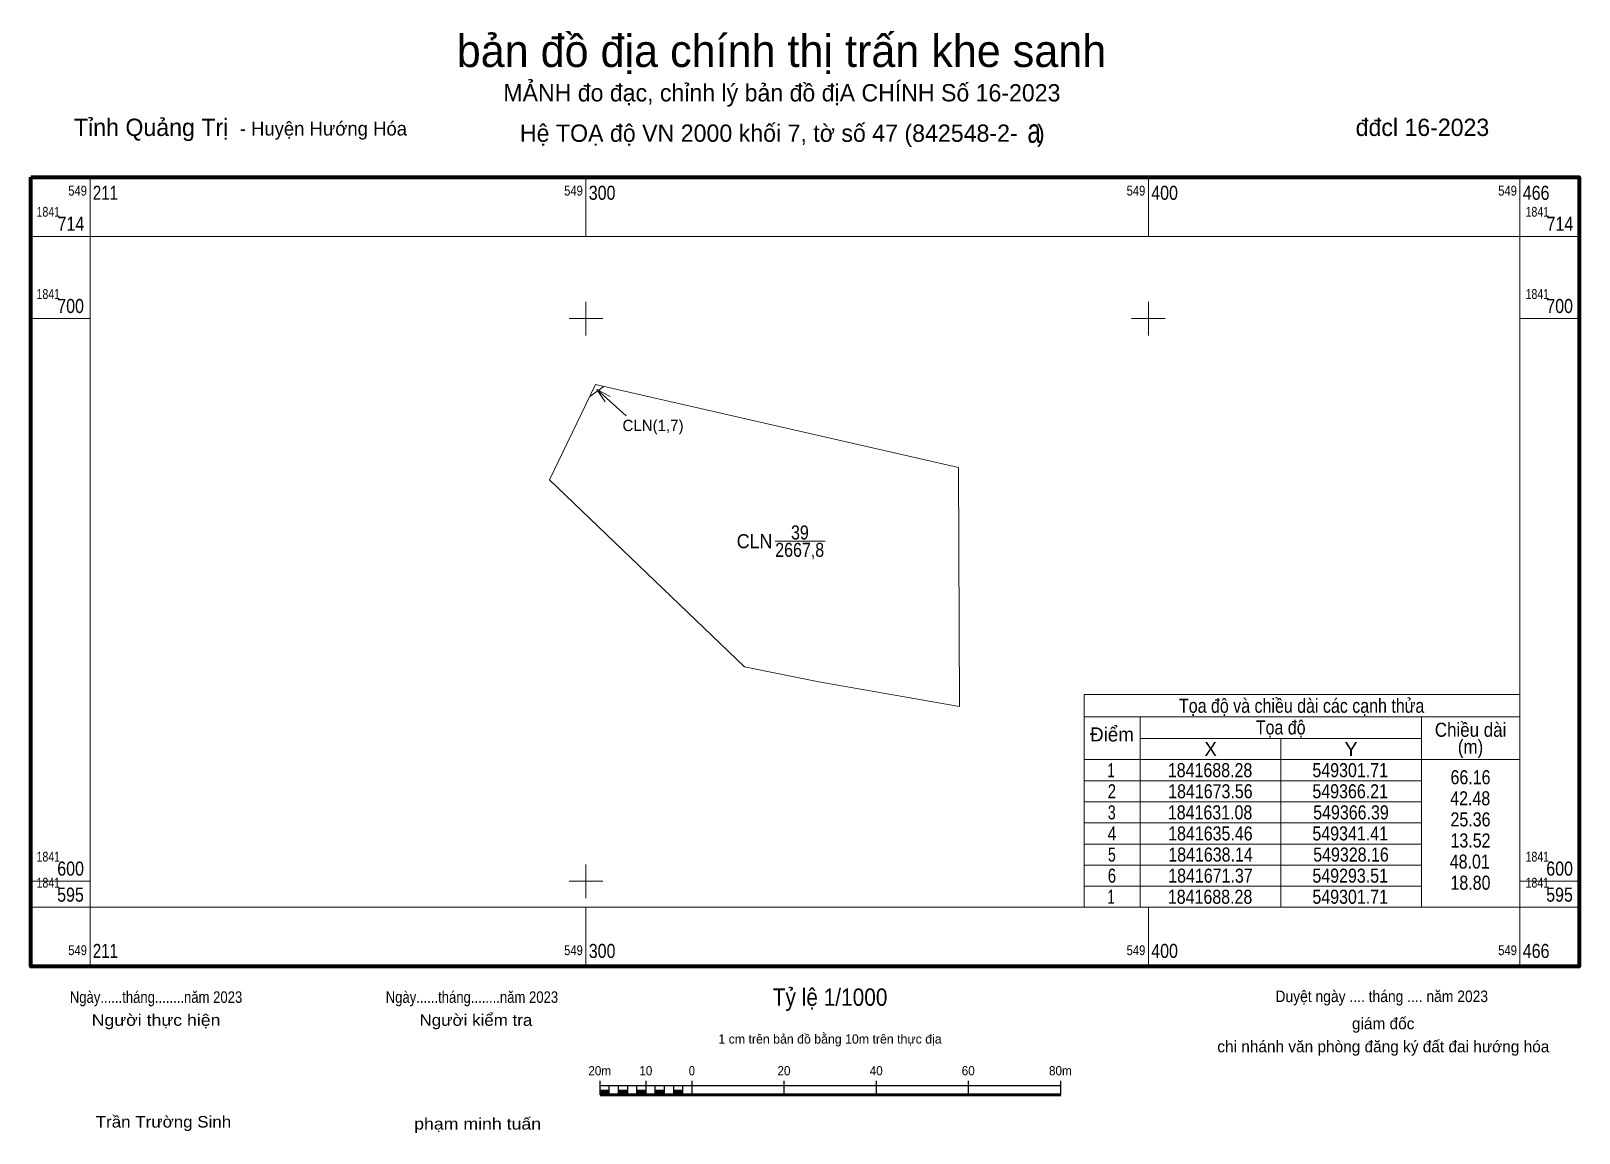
# Model space of a CAD drawing. Header units: metres. Extents: x 549201 to 549477, y 1841555 to 1841751.
import ezdxf
from ezdxf.enums import TextEntityAlignment as Align

# ---------------------------------------------------------------- set-up
doc = ezdxf.new("R2010")
doc.units = ezdxf.units.M
for name, color, linetype, lineweight in [('10', 7, 'Continuous', 13), ('13', 7, 'Continuous', 13), ('2', 7, 'Continuous', 25), ('30', 7, 'Continuous', 13), ('5', 7, 'Continuous', 13), ('62', 7, 'Continuous', 13), ('63', 7, 'Continuous', 13)]:
    doc.layers.add(name, color=color, linetype=linetype, lineweight=lineweight)
doc.layers.add('4', color=7, linetype='Continuous')

msp = doc.modelspace()

# ---------------------------------------------------------------- hatches: boundary and pattern name
at = {"layer": '2'}
for points in [[(549302.5, 1841562.05), (549304.14, 1841562.05), (549304.14, 1841562.87), (549302.5, 1841562.87)], [(549305.78, 1841562.05), (549307.42, 1841562.05), (549307.42, 1841562.87), (549305.78, 1841562.87)], [(549309.05, 1841562.05), (549310.69, 1841562.05), (549310.69, 1841562.87), (549309.05, 1841562.87)], [(549312.33, 1841562.05), (549313.97, 1841562.05), (549313.97, 1841562.87), (549312.33, 1841562.87)], [(549315.61, 1841562.05), (549317.24, 1841562.05), (549317.24, 1841562.87), (549315.61, 1841562.87)]]:
    msp.add_hatch(color=256, dxfattribs=at).paths.add_polyline_path(points)

# ---------------------------------------------------------------- linework, layer by layer
at = {"layer": '10'}
msp.add_lwpolyline([(549366.39, 1841631.08), (549341.41, 1841635.46), (549328.16, 1841638.14), (549293.51, 1841671.37), (549301.71, 1841688.28), (549366.21, 1841673.56)], close=True, dxfattribs=at)
at = {"layer": '13'}
msp.add_line((549333.63, 1841660.46), (549342.51, 1841660.46), dxfattribs=at)
at = {"layer": '2'}
for p, q in [((549302.5, 1841562.05), (549302.5, 1841564.51)), ((549302.5, 1841563.69), (549384.4, 1841563.69)), ((549304.14, 1841562.05), (549304.14, 1841563.69)), ((549305.78, 1841562.05), (549305.78, 1841563.69)), ((549307.42, 1841562.05), (549307.42, 1841563.69)), ((549309.05, 1841562.05), (549309.05, 1841563.69)), ((549310.69, 1841562.05), (549310.69, 1841564.51)), ((549312.33, 1841562.05), (549312.33, 1841563.69)), ((549313.97, 1841562.05), (549313.97, 1841563.69)), ((549315.61, 1841562.05), (549315.61, 1841563.69)), ((549317.24, 1841562.05), (549317.24, 1841563.69)), ((549318.88, 1841562.05), (549318.88, 1841564.51)), ((549335.26, 1841562.05), (549335.26, 1841564.51)), ((549351.64, 1841562.05), (549351.64, 1841564.51)), ((549368.02, 1841562.05), (549368.02, 1841564.51)), ((549384.4, 1841562.05), (549384.4, 1841564.51))]:
    msp.add_line(p, q, dxfattribs=at)
at = {"layer": '2', "lineweight": 53}
msp.add_line((549302.5, 1841562.05), (549384.4, 1841562.05), dxfattribs=at)
at = {"layer": '2', "lineweight": 13}
for points in [[(549302.5, 1841562.05), (549304.14, 1841562.05), (549304.14, 1841562.87), (549302.5, 1841562.87)], [(549305.78, 1841562.05), (549307.42, 1841562.05), (549307.42, 1841562.87), (549305.78, 1841562.87)], [(549309.05, 1841562.05), (549310.69, 1841562.05), (549310.69, 1841562.87), (549309.05, 1841562.87)], [(549312.33, 1841562.05), (549313.97, 1841562.05), (549313.97, 1841562.87), (549312.33, 1841562.87)], [(549315.61, 1841562.05), (549317.24, 1841562.05), (549317.24, 1841562.87), (549315.61, 1841562.87)]]:
    msp.add_lwpolyline(points, close=True, dxfattribs=at)
at = {"layer": '30'}
msp.add_line((549300.69, 1841686.17), (549303.2, 1841687.94), dxfattribs=at)
at = {"layer": '5'}
msp.add_line((549301.95, 1841687.43), (549307.12, 1841682.7), dxfattribs=at)
msp.add_lwpolyline([(549303.43, 1841685.19), (549301.95, 1841687.43), (549304.31, 1841686.15)], dxfattribs=at)
at = {"layer": '62'}
for p, q in [((549388.55, 1841633.17), (549466.05, 1841633.17)), ((549388.55, 1841633.17), (549388.55, 1841595.37)), ((549466.05, 1841633.17), (549466.05, 1841595.37)), ((549388.55, 1841629.22), (549466.05, 1841629.22)), ((549398.55, 1841629.22), (549398.55, 1841595.37)), ((549448.55, 1841629.22), (549448.55, 1841595.37)), ((549398.55, 1841625.37), (549448.55, 1841625.37)), ((549423.55, 1841625.37), (549423.55, 1841595.37)), ((549388.55, 1841621.62), (549466.05, 1841621.62)), ((549388.55, 1841617.87), (549448.55, 1841617.87)), ((549388.55, 1841614.12), (549448.55, 1841614.12)), ((549388.55, 1841610.37), (549448.55, 1841610.37)), ((549388.55, 1841606.62), (549448.55, 1841606.62)), ((549388.55, 1841602.87), (549448.55, 1841602.87)), ((549388.55, 1841599.12), (549448.55, 1841599.12)), ((549388.55, 1841595.37), (549466.05, 1841595.37))]:
    msp.add_line(p, q, dxfattribs=at)
at = {"layer": '63'}
for p, q in [((549211.83, 1841714.62), (549211.83, 1841725.12)), ((549300, 1841714.62), (549300, 1841725.12)), ((549400, 1841714.62), (549400, 1841725.12)), ((549466.05, 1841714.62), (549466.05, 1841725.12)), ((549211.83, 1841714.62), (549201.33, 1841714.62)), ((549466.05, 1841714.62), (549476.55, 1841714.62)), ((549300, 1841697), (549300, 1841703)), ((549400, 1841697), (549400, 1841703)), ((549211.83, 1841700), (549201.33, 1841700)), ((549297, 1841700), (549303, 1841700)), ((549397, 1841700), (549403, 1841700)), ((549466.05, 1841700), (549476.55, 1841700)), ((549300, 1841597), (549300, 1841603)), ((549211.83, 1841600), (549201.33, 1841600)), ((549297, 1841600), (549303, 1841600)), ((549466.05, 1841600), (549476.55, 1841600)), ((549211.83, 1841595.37), (549201.33, 1841595.37)), ((549211.83, 1841595.37), (549211.83, 1841584.87)), ((549300, 1841595.37), (549300, 1841584.87)), ((549400, 1841595.37), (549400, 1841584.87)), ((549466.05, 1841595.37), (549466.05, 1841584.87)), ((549466.05, 1841595.37), (549476.55, 1841595.37))]:
    msp.add_line(p, q, dxfattribs=at)
at = {"layer": '63', "lineweight": 70}
msp.add_lwpolyline([(549201.33, 1841725.12), (549476.55, 1841725.12), (549476.55, 1841584.87), (549201.33, 1841584.87)], close=True, dxfattribs=at)
at = {"layer": '63'}
msp.add_lwpolyline([(549211.83, 1841714.62), (549466.05, 1841714.62), (549466.05, 1841595.37), (549211.83, 1841595.37)], close=True, dxfattribs=at)

# ---------------------------------------------------------------- texts
at = {"layer": '13', "width": 0.85}
msp.add_text('39', height=2.5, dxfattribs=at).set_placement((549338.035, 1841660.75), align=Align.CENTER)
at = {"layer": '2'}
for s, height, p in [('bản đồ địa chính thị trấn khe sanh', 5.731, (549334.76, 1841744.73)), ('MẢNH đo đạc, chỉnh lý bản đồ địA CHÍNH Số 16-2023', 3.07, (549334.83, 1841738.61)), ('Hệ TOẠ độ VN 2000 khối 7, tờ số 47 (842548-2-   )', 3.078, (549334.905, 1841731.43)), ('giám đốc', 2.047, (549441.73, 1841573.7)), ('1 cm trên bản đồ bằng 10m trên thực địa', 1.638, (549343.39, 1841571.15)), ('chi nhánh văn phòng đăng ký đất đai hướng hóa', 2.047, (549441.755, 1841569.61))]:
    msp.add_text(s, height=height, dxfattribs=at).set_placement(p, align=Align.CENTER)
for s, height, p in [('Tỉnh Quảng Trị ', 3.078, (549208.97, 1841732.47)), ('- Huyện Hướng Hóa', 2.456, (549238.45, 1841732.55))]:
    msp.add_text(s, height=height, dxfattribs=at).set_placement(p)
msp.add_text(' đđcl 16-2023', height=3.07, dxfattribs=at).set_placement((549460.58, 1841732.47), align=Align.RIGHT)
at = {"layer": '2', "width": 0.95}
msp.add_text('CLN', height=2.5, dxfattribs=at).set_placement((549333.15, 1841659.2), align=Align.RIGHT)
at = {"layer": '2'}
for s, height, width, p in [('Ngày......tháng........năm 2023', 2.047, 0.85, (549223.565, 1841578.39)), ('Ngày......tháng........năm 2023', 2.047, 0.85, (549279.725, 1841578.39)), ('Tỷ lệ 1/1000', 3.079, 0.9, (549343.4, 1841577.87)), ('Duyệt ngày .... tháng .... năm 2023', 2.047, 0.9, (549441.48, 1841578.53)), ('Người thực hiện', 2.047, 1.15, (549223.57, 1841574.31)), ('Người kiểm tra', 2.047, 1.1, (549280.435, 1841574.31)), ('20m', 1.638, 0.95, (549302.44, 1841565.51)), ('10', 1.638, 0.95, (549310.64, 1841565.51)), ('0', 1.638, 0.9, (549318.825, 1841565.51)), ('20', 1.638, 0.95, (549335.2, 1841565.51)), ('40', 1.638, 0.95, (549351.6, 1841565.51)), ('60', 1.638, 0.95, (549367.96, 1841565.51)), ('80m', 1.638, 0.95, (549384.34, 1841565.51)), ('Trần Trường Sinh', 2.047, 1.1, (549224.885, 1841556.23)), ('phạm minh tuấn', 2.047, 1.15, (549280.74, 1841555.87))]:
    msp.add_text(s, height=height, dxfattribs=dict(at, width=width)).set_placement(p, align=Align.CENTER)
at = {"layer": '4', "width": 0.85}
msp.add_text('2667,8', height=2.5, dxfattribs=at).set_placement((549337.995, 1841657.66), align=Align.CENTER)
at = {"layer": '5'}
msp.add_text('CLN(1,7)', height=2, dxfattribs=at).set_placement((549306.5, 1841680.02))
at = {"layer": '62'}
for s, width, p in [('Tọa độ và chiều dài các cạnh thửa', 0.85, (549427.235, 1841629.95)), ('Tọa độ', 0.85, (549423.51, 1841626.1)), ('Chiều dài', 0.9, (549457.27, 1841625.68)), ('Y', 1.05, (549436.02, 1841622.25)), ('(m)', 0.9, (549457.26, 1841622.66)), ('1', 0.7, (549393.365, 1841618.5)), ('1841688.28', 0.85, (549410.955, 1841618.5)), ('549301.71', 0.85, (549435.865, 1841618.5)), ('66.16', 0.85, (549457.255, 1841617.25)), ('2', 0.8, (549393.5, 1841614.75)), ('1841673.56', 0.85, (549411.01, 1841614.75)), ('549366.21', 0.85, (549435.865, 1841614.75)), ('42.48', 0.85, (549457.205, 1841613.5)), ('3', 0.75, (549393.475, 1841611)), ('1841631.08', 0.85, (549410.955, 1841611)), ('549366.39', 0.85, (549436.005, 1841611)), ('25.36', 0.85, (549457.255, 1841609.75)), ('4', 0.85, (549393.525, 1841607.25)), ('1841635.46', 0.85, (549411.01, 1841607.25)), ('549341.41', 0.85, (549435.865, 1841607.25)), ('13.52', 0.85, (549457.255, 1841606)), ('5', 0.75, (549393.495, 1841603.5)), ('1841638.14', 0.85, (549411.035, 1841603.5)), ('549328.16', 0.85, (549436.01, 1841603.5)), ('48.01', 0.85, (549457.125, 1841602.25)), ('6', 0.8, (549393.51, 1841599.75)), ('1841671.37', 0.85, (549411.025, 1841599.75)), ('549293.51', 0.85, (549435.865, 1841599.75)), ('18.80', 0.85, (549457.25, 1841598.5)), ('1', 0.7, (549393.365, 1841596)), ('1841688.28', 0.85, (549410.955, 1841596)), ('549301.71', 0.85, (549435.865, 1841596))]:
    msp.add_text(s, height=2.5, dxfattribs=dict(at, width=width)).set_placement(p, align=Align.CENTER)
for s, p in [('Điểm', (549393.515, 1841624.85)), ('X', (549411.055, 1841622.25))]:
    msp.add_text(s, height=2.5, dxfattribs=at).set_placement(p, align=Align.CENTER)
at = {"layer": '63', "width": 0.75}
msp.add_text('a', height=4.27, dxfattribs=at).set_placement((549379.67, 1841731.25), align=Align.CENTER)
at = {"layer": '63', "width": 0.85}
for s, height, p in [('549', 1.75, (549211.28, 1841721.87)), ('549', 1.75, (549299.44, 1841721.87)), ('549', 1.75, (549399.44, 1841721.87)), ('549', 1.75, (549465.5, 1841721.87)), ('714', 2.5, (549210.8, 1841715.62)), ('714', 2.5, (549475.52, 1841715.62)), ('700', 2.5, (549210.75, 1841701)), ('700', 2.5, (549475.47, 1841701)), ('600', 2.5, (549210.75, 1841601)), ('600', 2.5, (549475.47, 1841601)), ('595', 2.5, (549210.73, 1841596.37)), ('595', 2.5, (549475.45, 1841596.37)), ('549', 1.75, (549211.28, 1841586.87)), ('549', 1.75, (549299.44, 1841586.87)), ('549', 1.75, (549399.44, 1841586.87)), ('549', 1.75, (549465.5, 1841586.87))]:
    msp.add_text(s, height=height, dxfattribs=at).set_placement(p, align=Align.RIGHT)
at = {"layer": '63'}
for s, height, width, p in [('211', 2.5, 0.8, (549212.33, 1841721.12)), ('300', 2.5, 0.85, (549300.5, 1841721.12)), ('400', 2.5, 0.85, (549400.5, 1841721.12)), ('466', 2.5, 0.85, (549466.55, 1841721.12)), ('1841', 1.75, 0.8, (549202.33, 1841718.12)), ('1841', 1.75, 0.8, (549467.05, 1841718.12)), ('1841', 1.75, 0.8, (549202.33, 1841703.5)), ('1841', 1.75, 0.8, (549467.05, 1841703.5)), ('1841', 1.75, 0.8, (549202.33, 1841603.5)), ('1841', 1.75, 0.8, (549467.05, 1841603.5)), ('1841', 1.75, 0.8, (549202.33, 1841598.87)), ('1841', 1.75, 0.8, (549467.05, 1841598.87)), ('211', 2.5, 0.8, (549212.33, 1841586.37)), ('300', 2.5, 0.85, (549300.5, 1841586.37)), ('400', 2.5, 0.85, (549400.5, 1841586.37)), ('466', 2.5, 0.85, (549466.55, 1841586.37))]:
    msp.add_text(s, height=height, dxfattribs=dict(at, width=width)).set_placement(p)

doc.saveas('drawing.dxf')
